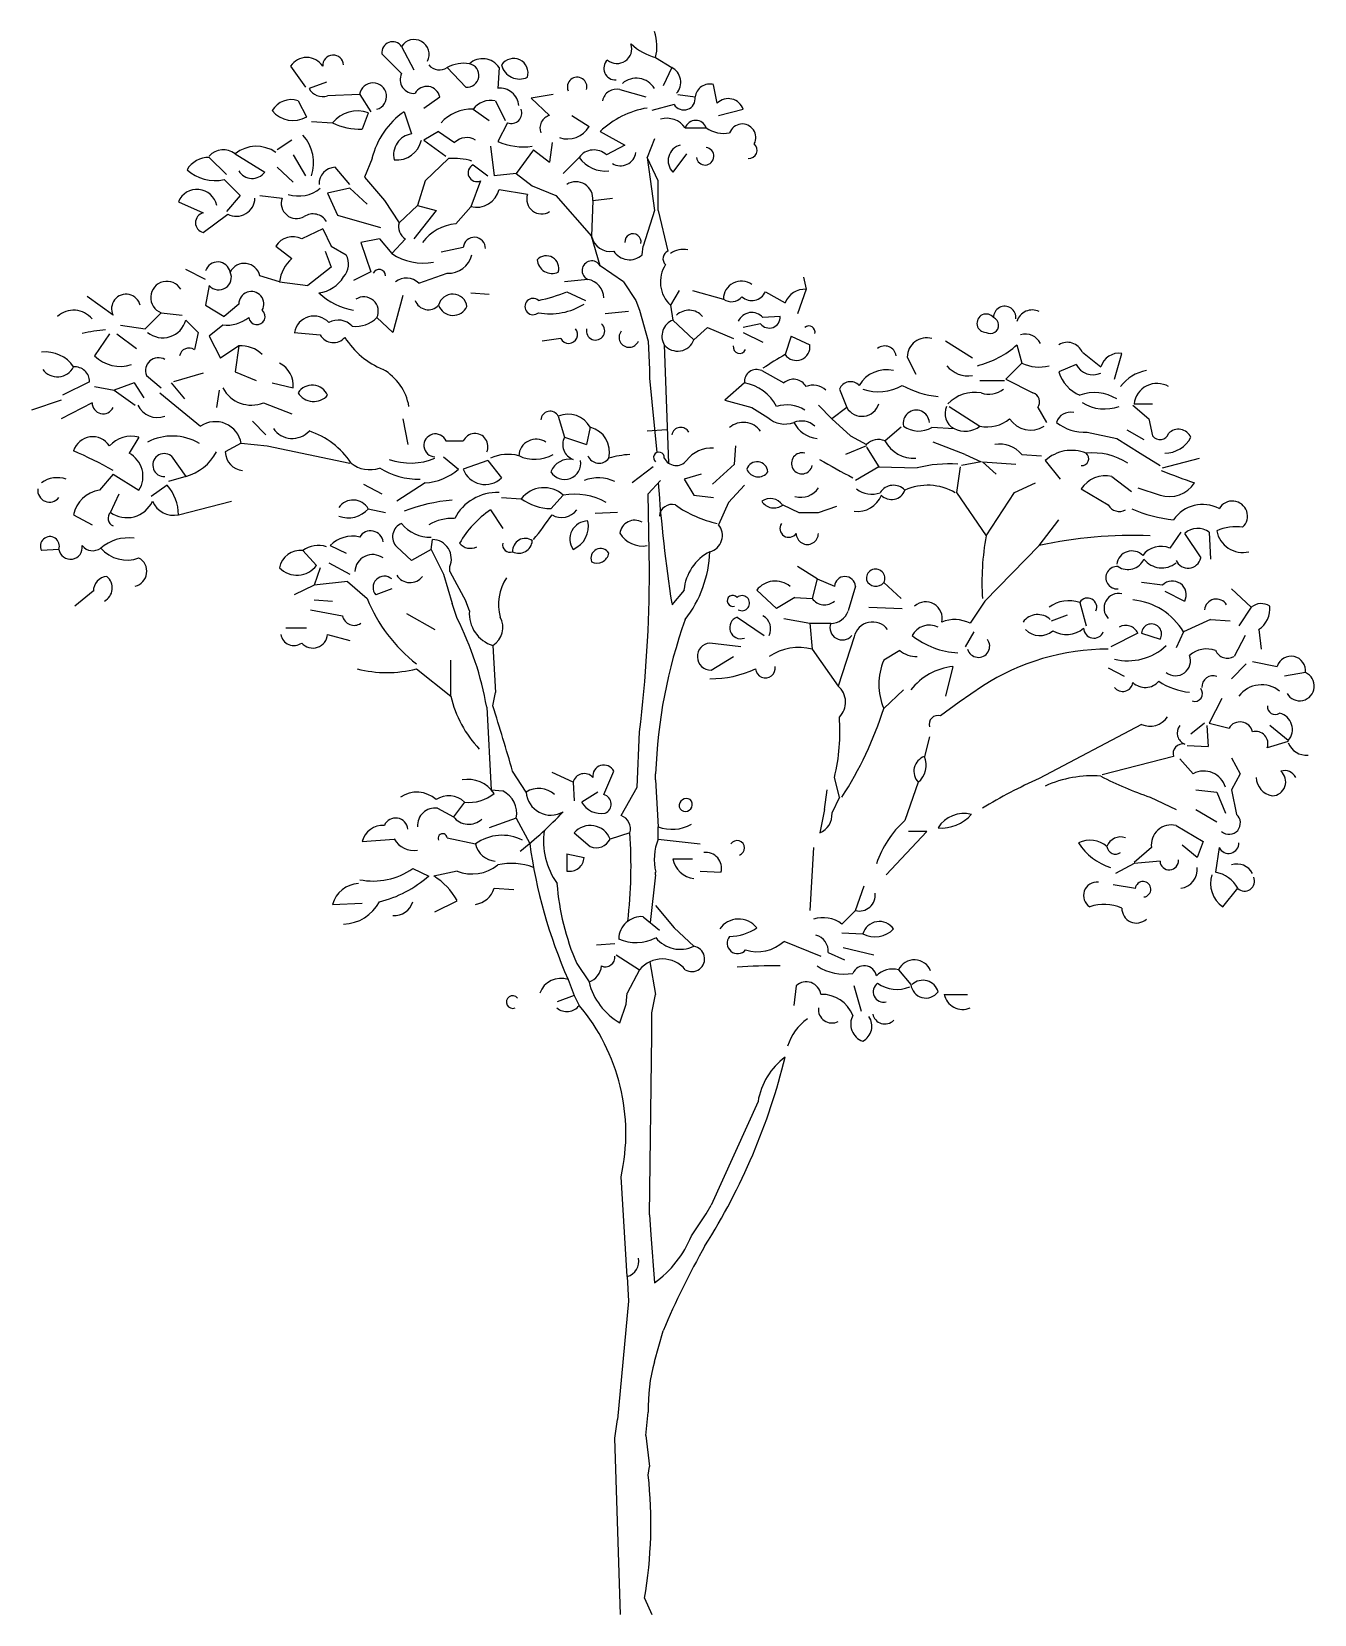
# Model space of a CAD drawing. Header units: millimetres. Extents: x 371.97 to 374.83, y 2593.97 to 2597.51.
import ezdxf

# ---------------------------------------------------------------- set-up
doc = ezdxf.new("R2010")
doc.units = ezdxf.units.MM
doc.header["$LTSCALE"] = 10
doc.layers.add('Vegetais', color=94, linetype='Continuous')

msp = doc.modelspace()

# ---------------------------------------------------------------- linework, layer by layer
at = {"layer": 'Vegetais'}
for p, q in [((372.7956, 2597.4757), (372.8231, 2597.4234)), ((372.7515, 2597.4592), (372.7956, 2597.4151)), ((373.3629, 2597.4509), (373.3987, 2597.4289)), ((372.5477, 2597.4317), (372.5808, 2597.3848)), ((372.8975, 2597.4289), (372.9388, 2597.3848)), ((373.0132, 2597.4289), (373.0104, 2597.3821)), ((373.3987, 2597.4289), (373.3794, 2597.3876)), ((372.6276, 2597.3958), (372.589, 2597.3821)), ((372.702, 2597.3683), (372.6304, 2597.3656)), ((372.702, 2597.3683), (372.7267, 2597.3298)), ((373.1343, 2597.3683), (373.0848, 2597.3601)), ((373.283, 2597.3793), (373.3409, 2597.3628)), ((373.4125, 2597.3683), (373.451, 2597.3628)), ((373.5006, 2597.349), (373.4923, 2597.3903)), ((372.5643, 2597.3545), (372.5835, 2597.3187)), ((372.8011, 2597.3298), (372.8176, 2597.2802)), ((372.8452, 2597.338), (372.881, 2597.3628)), ((372.9553, 2597.3353), (372.9911, 2597.3105)), ((373.0049, 2597.3545), (373.0269, 2597.3105)), ((373.0848, 2597.3601), (373.1261, 2597.3215)), ((373.4042, 2597.3463), (373.3546, 2597.3325)), ((373.5034, 2597.3215), (373.5584, 2597.3353)), ((372.5946, 2597.3077), (372.6414, 2597.305)), ((372.7212, 2597.327), (372.7075, 2597.2912)), ((373.0324, 2597.305), (373.0104, 2597.2637)), ((373.1756, 2597.3215), (373.2142, 2597.2967)), ((373.429, 2597.294), (373.4758, 2597.294)), ((372.5505, 2597.2664), (372.5175, 2597.2444)), ((372.8782, 2597.2857), (372.8452, 2597.2664)), ((372.8452, 2597.2664), (372.8947, 2597.2306)), ((372.8782, 2597.2857), (372.914, 2597.2609)), ((373.1316, 2597.2609), (373.1261, 2597.2168)), ((373.239, 2597.2857), (373.2941, 2597.2554)), ((373.3602, 2597.2692), (373.3436, 2597.2279)), ((372.366, 2597.2279), (372.4045, 2597.1893)), ((372.4238, 2597.2361), (372.4899, 2597.1948)), ((372.5532, 2597.2334), (372.5808, 2597.1866)), ((372.7295, 2597.2251), (372.713, 2597.1838)), ((372.9002, 2597.2251), (372.8479, 2597.1755)), ((372.9939, 2597.2527), (373.0021, 2597.1866)), ((373.0903, 2597.2444), (373.0517, 2597.1921)), ((373.0903, 2597.2444), (373.1261, 2597.2168)), ((373.1922, 2597.2279), (373.1564, 2597.1921)), ((373.2941, 2597.2554), (373.2528, 2597.2334)), ((373.3684, 2597.1755), (373.3436, 2597.2279)), ((373.4318, 2597.2361), (373.4015, 2597.1948)), ((372.5175, 2597.2058), (372.5532, 2597.1728)), ((372.6799, 2597.1673), (372.6469, 2597.2058)), ((372.9553, 2597.2113), (372.9884, 2597.1866)), ((373.0517, 2597.1921), (373.0021, 2597.1866)), ((373.0517, 2597.1921), (373.0875, 2597.1645)), ((372.399, 2597.1783), (372.4348, 2597.1425)), ((372.6799, 2597.159), (372.6304, 2597.148)), ((372.6799, 2597.159), (372.7185, 2597.1232)), ((372.713, 2597.1838), (372.757, 2597.1315)), ((372.8479, 2597.1755), (372.8314, 2597.1205)), ((372.9719, 2597.1755), (372.9498, 2597.1177)), ((373.0132, 2597.1563), (373.0765, 2597.1453)), ((373.0875, 2597.1645), (373.1398, 2597.1425)), ((372.2971, 2597.1287), (372.3522, 2597.1039)), ((372.4348, 2597.1425), (372.4045, 2597.1067)), ((372.4789, 2597.1425), (372.5285, 2597.137)), ((372.6304, 2597.148), (372.6524, 2597.0984)), ((372.757, 2597.1315), (372.7901, 2597.0819)), ((372.8314, 2597.1205), (372.7901, 2597.0819)), ((372.8314, 2597.1205), (372.8727, 2597.1094)), ((372.9498, 2597.1177), (372.9168, 2597.0792)), ((373.2225, 2597.1315), (373.2665, 2597.137)), ((372.3522, 2597.0599), (372.4073, 2597.1012)), ((372.6524, 2597.0984), (372.7488, 2597.0709)), ((372.8727, 2597.1094), (372.8231, 2597.0461)), ((372.6193, 2597.0681), (372.5725, 2597.0461)), ((372.6193, 2597.0681), (372.6386, 2597.0296)), ((372.746, 2597.0461), (372.7047, 2597.0378)), ((372.746, 2597.0461), (372.7736, 2597.0131)), ((372.8039, 2597.0461), (372.7736, 2597.0131)), ((372.5147, 2597.0296), (372.5505, 2597.002)), ((372.6249, 2597.0186), (372.6386, 2596.9828)), ((372.6386, 2597.0296), (372.6717, 2597.0103)), ((372.7047, 2597.0378), (372.7267, 2596.9718)), ((372.9333, 2597.0268), (372.8837, 2597.0158)), ((372.3577, 2596.9552), (372.3137, 2596.9773)), ((372.6386, 2596.9828), (372.5863, 2596.9414)), ((372.366, 2596.9414), (372.3577, 2596.8974)), ((372.523, 2596.9497), (372.4789, 2596.9635)), ((372.523, 2596.9497), (372.5863, 2596.9414)), ((372.7267, 2596.9718), (372.6882, 2596.9525)), ((372.8341, 2596.947), (372.8975, 2596.969)), ((372.1512, 2596.8754), (372.0933, 2596.9167)), ((372.9498, 2596.9249), (372.9911, 2596.9222)), ((373.4455, 2596.9304), (373.5144, 2596.9112)), ((373.608, 2596.9277), (373.6521, 2596.9029)), ((373.6989, 2596.9332), (373.6796, 2596.8781)), ((372.2586, 2596.8809), (372.2228, 2596.8451)), ((372.2586, 2596.8809), (372.3054, 2596.8754)), ((372.3577, 2596.8974), (372.399, 2596.8726)), ((372.4321, 2596.9001), (372.399, 2596.8726)), ((373.6411, 2596.8726), (373.6025, 2596.8699)), ((372.1429, 2596.834), (372.1099, 2596.7845)), ((372.1594, 2596.834), (372.2035, 2596.801)), ((372.1677, 2596.8533), (372.2228, 2596.8451)), ((372.3137, 2596.8643), (372.3412, 2596.8368)), ((372.3412, 2596.8368), (372.3329, 2596.7983)), ((372.3963, 2596.8533), (372.366, 2596.8285)), ((372.556, 2596.8368), (372.6138, 2596.8313)), ((373.4786, 2596.8478), (373.4483, 2596.8203)), ((373.4786, 2596.8478), (373.5364, 2596.823)), ((373.597, 2596.8561), (373.5584, 2596.8478)), ((373.5584, 2596.8368), (373.6025, 2596.8148)), ((372.366, 2596.8285), (372.3908, 2596.779)), ((372.4321, 2596.8065), (372.3908, 2596.779)), ((372.4321, 2596.8065), (372.4238, 2596.7487)), ((373.1509, 2596.823), (373.1095, 2596.8175)), ((373.6658, 2596.8285), (373.6521, 2596.7872)), ((373.6658, 2596.8285), (373.7072, 2596.8093)), ((374.0707, 2596.779), (374.0101, 2596.8175)), ((374.1698, 2596.8093), (374.1808, 2596.768)), ((373.9247, 2596.7817), (373.944, 2596.7432)), ((374.1808, 2596.768), (374.145, 2596.7322)), ((374.302, 2596.7652), (374.2634, 2596.7487)), ((374.3158, 2596.7927), (374.3571, 2596.7597)), ((374.3874, 2596.7322), (374.4039, 2596.79)), ((372.2255, 2596.7404), (372.2586, 2596.7129)), ((372.3522, 2596.7459), (372.2861, 2596.7266)), ((372.4238, 2596.7487), (372.4706, 2596.7294)), ((373.5997, 2596.7514), (373.6493, 2596.7239)), ((374.0872, 2596.7294), (374.1423, 2596.7294)), ((374.145, 2596.7322), (374.2056, 2596.7019)), ((372.0988, 2596.7266), (372.0383, 2596.6964)), ((372.1099, 2596.7156), (372.1539, 2596.7074)), ((372.198, 2596.7239), (372.1539, 2596.7074)), ((372.1539, 2596.7074), (372.2007, 2596.6743)), ((372.198, 2596.7239), (372.22, 2596.6909)), ((372.2558, 2596.7019), (372.2889, 2596.6743)), ((372.2806, 2596.7239), (372.3109, 2596.6881)), ((372.388, 2596.7074), (372.3825, 2596.6688)), ((372.5064, 2596.7239), (372.5532, 2596.7129)), ((373.5612, 2596.7239), (373.5171, 2596.6853)), ((373.7732, 2596.7101), (373.7898, 2596.6688)), ((372.0355, 2596.6853), (371.9694, 2596.6633)), ((372.1044, 2596.6798), (372.0355, 2596.644)), ((372.2889, 2596.6743), (372.3467, 2596.6275)), ((372.4871, 2596.6798), (372.5505, 2596.655)), ((373.5171, 2596.6853), (373.5777, 2596.6688)), ((373.5777, 2596.6688), (373.6135, 2596.6468)), ((373.7264, 2596.6743), (373.7567, 2596.644)), ((373.7898, 2596.6688), (373.7567, 2596.644)), ((374.0183, 2596.6716), (374.0872, 2596.6275)), ((374.2166, 2596.6688), (374.2359, 2596.6358)), ((374.4287, 2596.6743), (374.4645, 2596.644)), ((374.4314, 2596.6771), (374.4727, 2596.6771)), ((372.4927, 2596.6082), (372.4624, 2596.6385)), ((373.1454, 2596.6495), (373.1591, 2596.6027)), ((373.2169, 2596.6248), (373.2087, 2596.5862)), ((373.7567, 2596.644), (373.798, 2596.6055)), ((373.9109, 2596.6248), (373.8751, 2596.5945)), ((373.9798, 2596.6248), (374.0294, 2596.622)), ((374.4645, 2596.644), (374.4727, 2596.6055)), ((372.209, 2596.6027), (372.187, 2596.5669)), ((372.4376, 2596.589), (372.4018, 2596.5697)), ((372.4376, 2596.589), (372.4954, 2596.5834)), ((372.8947, 2596.5945), (372.9333, 2596.5945)), ((373.1591, 2596.6027), (373.2087, 2596.5862)), ((373.3877, 2596.6192), (373.3436, 2596.6165)), ((373.798, 2596.6055), (373.8338, 2596.5862)), ((374.0541, 2596.5642), (373.9825, 2596.5917)), ((374.3268, 2596.6137), (374.3929, 2596.6)), ((374.3929, 2596.6), (374.4452, 2596.5669)), ((374.4149, 2596.6192), (374.4535, 2596.5972)), ((372.2806, 2596.5614), (372.3137, 2596.5146)), ((372.8892, 2596.5587), (372.9223, 2596.5311)), ((372.9884, 2596.5504), (372.9333, 2596.5311)), ((372.9884, 2596.5504), (373.0187, 2596.5118)), ((373.5392, 2596.5421), (373.5419, 2596.5834)), ((373.8338, 2596.5834), (373.787, 2596.5642)), ((373.8338, 2596.5807), (373.8614, 2596.5366)), ((374.0541, 2596.5642), (374.0899, 2596.5476)), ((374.1808, 2596.5642), (374.2249, 2596.5614)), ((374.2331, 2596.5504), (374.2662, 2596.5091)), ((374.4452, 2596.5669), (374.4893, 2596.5394)), ((374.4948, 2596.5339), (374.5774, 2596.5559)), ((372.1512, 2596.5201), (372.1209, 2596.4843)), ((372.1512, 2596.5201), (372.209, 2596.4843)), ((373.3574, 2596.5366), (373.3106, 2596.5008)), ((373.4648, 2596.5201), (373.4263, 2596.5091)), ((373.5392, 2596.5421), (373.4896, 2596.4981)), ((373.8614, 2596.5366), (373.809, 2596.5063)), ((373.8614, 2596.5366), (373.9467, 2596.5339)), ((374.0899, 2596.5476), (374.0459, 2596.5394)), ((374.0927, 2596.5476), (374.123, 2596.5201)), ((374.0927, 2596.5476), (374.1671, 2596.5421)), ((372.2723, 2596.4953), (372.2366, 2596.4705)), ((372.3137, 2596.5146), (372.2751, 2596.5036)), ((372.7102, 2596.4981), (372.7515, 2596.476)), ((372.8479, 2596.5008), (372.7846, 2596.4595)), ((373.3739, 2596.5063), (373.3464, 2596.476)), ((373.4263, 2596.5091), (373.4483, 2596.4733)), ((373.5254, 2596.4568), (373.5612, 2596.4953)), ((374.313, 2596.487), (374.3736, 2596.4513)), ((374.3819, 2596.5146), (374.4259, 2596.4815)), ((374.4397, 2596.4898), (374.4893, 2596.4733)), ((372.1457, 2596.4347), (372.1649, 2596.476)), ((372.2971, 2596.4292), (372.4156, 2596.4595)), ((373.0187, 2596.4678), (373.0627, 2596.465)), ((373.1564, 2596.4733), (373.1288, 2596.443)), ((373.4483, 2596.4733), (373.4923, 2596.4678)), ((373.5254, 2596.4568), (373.5034, 2596.4072)), ((373.6466, 2596.4513), (373.6824, 2596.4347)), ((373.7264, 2596.4347), (373.7677, 2596.4485)), ((372.0631, 2596.4292), (372.1044, 2596.4072)), ((372.7212, 2596.443), (372.7598, 2596.4347)), ((372.9939, 2596.4402), (373.0214, 2596.3989)), ((373.2775, 2596.4347), (373.228, 2596.432)), ((373.6824, 2596.4347), (373.7264, 2596.4347)), ((372.8617, 2596.3521), (372.8644, 2596.3741)), ((374.5361, 2596.3907), (374.5113, 2596.3549)), ((374.5443, 2596.3879), (374.5801, 2596.3328)), ((374.5994, 2596.3907), (374.6022, 2596.3301)), ((372.03, 2596.3521), (371.9914, 2596.3494)), ((372.5753, 2596.3494), (372.6056, 2596.3163)), ((372.6359, 2596.3604), (372.6717, 2596.3439)), ((372.7846, 2596.3576), (372.8176, 2596.3273)), ((372.8617, 2596.3521), (372.8176, 2596.3273)), ((372.6138, 2596.3108), (372.6001, 2596.2722)), ((372.6331, 2596.3218), (372.6799, 2596.297)), ((373.7237, 2596.286), (373.6796, 2596.3136)), ((372.6001, 2596.2722), (372.556, 2596.2502)), ((372.6744, 2596.2805), (372.6001, 2596.2722)), ((372.6744, 2596.2805), (372.7185, 2596.242)), ((373.7237, 2596.286), (373.7127, 2596.242)), ((373.7237, 2596.286), (373.7622, 2596.2695)), ((373.809, 2596.2695), (373.7925, 2596.2144)), ((373.8724, 2596.2778), (373.9109, 2596.242)), ((374.4948, 2596.2722), (374.448, 2596.2778)), ((372.1071, 2596.2585), (372.0658, 2596.2254)), ((372.6001, 2596.2392), (372.6414, 2596.2365)), ((372.7736, 2596.264), (372.7378, 2596.2502)), ((373.5887, 2596.2612), (373.6328, 2596.2199)), ((373.6741, 2596.2447), (373.6328, 2596.2199)), ((373.6741, 2596.2447), (373.7127, 2596.242)), ((374.0982, 2596.2365), (374.0652, 2596.1869)), ((374.3103, 2596.2337), (374.324, 2596.1814)), ((374.5003, 2596.2585), (374.5443, 2596.2365)), ((374.6931, 2596.2227), (374.649, 2596.264)), ((372.5918, 2596.2172), (372.6634, 2596.2034)), ((372.8066, 2596.2089), (372.87, 2596.1731)), ((373.5447, 2596.2006), (373.6053, 2596.1593)), ((373.6493, 2596.1979), (373.7072, 2596.1869)), ((373.8393, 2596.2227), (373.9137, 2596.2199)), ((374.2469, 2596.1924), (374.2827, 2596.2061)), ((374.6931, 2596.2227), (374.6655, 2596.1814)), ((372.5835, 2596.1759), (372.5367, 2596.1759)), ((372.6304, 2596.1621), (372.6799, 2596.1483)), ((373.7072, 2596.1869), (373.7127, 2596.129)), ((373.7072, 2596.1869), (373.754, 2596.1869)), ((374.0734, 2596.1676), (374.0541, 2596.1346)), ((374.4397, 2596.1648), (374.3791, 2596.1346)), ((374.448, 2596.1648), (374.4893, 2596.1511)), ((374.5416, 2596.1676), (374.5251, 2596.1318)), ((374.6022, 2596.1951), (374.5416, 2596.1676)), ((374.6022, 2596.1951), (374.6462, 2596.1924)), ((374.7096, 2596.1731), (374.7151, 2596.129)), ((373.5529, 2596.1346), (373.4841, 2596.1428)), ((374.6793, 2596.1593), (374.6545, 2596.1125)), ((373.4868, 2596.0822), (373.5364, 2596.1125)), ((374.682, 2596.096), (374.649, 2596.063)), ((374.6958, 2596.1015), (374.7509, 2596.0905)), ((374.3736, 2596.0877), (374.4094, 2596.0685)), ((374.8142, 2596.0767), (374.7674, 2596.0685)), ((374.627, 2596.0189), (374.5994, 2595.9638)), ((374.5884, 2595.9638), (374.5581, 2595.939)), ((374.5939, 2595.9583), (374.5967, 2595.9115)), ((374.5994, 2595.9638), (374.6435, 2595.9528)), ((374.7757, 2595.9252), (374.7344, 2595.9583)), ((374.5499, 2595.9142), (374.5967, 2595.9115)), ((374.7757, 2595.9225), (374.7289, 2595.9087)), ((374.5333, 2595.8839), (374.5636, 2595.8509)), ((374.649, 2595.8867), (374.6683, 2595.8509)), ((373.0737, 2595.8096), (373.0434, 2595.8564)), ((373.1784, 2595.8316), (373.1316, 2595.8536)), ((373.2472, 2595.8041), (373.2693, 2595.8564)), ((374.6683, 2595.8509), (374.649, 2595.8151)), ((372.9956, 2595.8152), (373.0214, 2595.8123)), ((373.1784, 2595.8316), (373.1811, 2595.7903)), ((373.2335, 2595.8096), (373.1977, 2595.7876)), ((374.5691, 2595.8151), (374.616, 2595.8096)), ((374.616, 2595.8096), (374.6352, 2595.7628)), ((374.649, 2595.8151), (374.66, 2595.76)), ((372.8755, 2595.7738), (372.9113, 2595.7545)), ((372.936, 2595.7876), (372.9113, 2595.7545)), ((374.4672, 2595.7986), (374.5251, 2595.771)), ((373.0517, 2595.7517), (372.9911, 2595.7297)), ((373.0517, 2595.7517), (373.0816, 2595.6952)), ((374.5691, 2595.771), (374.616, 2595.7435)), ((372.7075, 2595.6994), (372.7791, 2595.7049)), ((372.8975, 2595.7077), (372.9608, 2595.6939)), ((373.1811, 2595.7187), (373.2169, 2595.6884)), ((373.3051, 2595.7187), (373.261, 2595.7049)), ((373.3684, 2595.7049), (373.3684, 2595.7325)), ((373.3684, 2595.7049), (373.462, 2595.6939)), ((374.5251, 2595.7352), (374.5856, 2595.6994)), ((373.1646, 2595.6719), (373.2032, 2595.6636)), ((373.1646, 2595.6719), (373.1646, 2595.6333)), ((374.47, 2595.6857), (374.4314, 2595.6526)), ((374.5719, 2595.6636), (374.5388, 2595.6912)), ((374.5856, 2595.6994), (374.5719, 2595.6636)), ((374.6215, 2595.6857), (374.6132, 2595.6306)), ((372.8204, 2595.6388), (372.8562, 2595.6223)), ((372.9195, 2595.6333), (372.8672, 2595.6223)), ((373.4015, 2595.6609), (373.4455, 2595.6609)), ((373.462, 2595.6333), (373.5089, 2595.6306)), ((374.4314, 2595.6499), (374.3901, 2595.6278)), ((374.4893, 2595.6554), (374.4314, 2595.6499)), ((373.3629, 2595.6251), (373.3629, 2595.6306)), ((374.3846, 2595.603), (374.4342, 2595.5948)), ((372.6414, 2595.559), (372.7075, 2595.5617)), ((372.87, 2595.5425), (372.9195, 2595.5672)), ((373.0021, 2595.5948), (373.0462, 2595.592)), ((374.6297, 2595.5535), (374.6628, 2595.5948)), ((373.3354, 2595.5314), (373.3712, 2595.5012)), ((373.3629, 2595.5562), (373.4042, 2595.5067)), ((373.809, 2595.5452), (373.7788, 2595.5149)), ((373.4042, 2595.5067), (373.4483, 2595.4653)), ((373.7788, 2595.4956), (373.8256, 2595.4929)), ((373.272, 2595.4708), (373.2307, 2595.4681)), ((373.6493, 2595.4764), (373.7319, 2595.4433)), ((373.7815, 2595.4626), (373.8503, 2595.4461)), ((373.1867, 2595.4268), (373.2142, 2595.3855)), ((373.2748, 2595.4461), (373.3271, 2595.413)), ((373.35, 2595.4308), (373.3629, 2595.3579)), ((373.7485, 2595.4516), (373.7843, 2595.4351)), ((373.1674, 2595.391), (373.1811, 2595.3552)), ((373.3271, 2595.413), (373.2996, 2595.3607)), ((373.9054, 2595.413), (373.933, 2595.38)), ((373.1811, 2595.3552), (373.1426, 2595.3414)), ((373.1811, 2595.3552), (373.1922, 2595.3332)), ((373.6768, 2595.3772), (373.6713, 2595.3332)), ((373.8228, 2595.3194), (373.8063, 2595.3772)), ((374.0073, 2595.3579), (374.0597, 2595.3579))]:
    msp.add_line(p, q, dxfattribs=at)
at = {"layer": 'Vegetais', "color": 34}
for p, q in [((373.3436, 2597.2279), (373.3602, 2597.1094)), ((373.3684, 2597.1094), (373.3684, 2597.1755)), ((373.1398, 2597.1425), (373.2197, 2597.0516)), ((373.2225, 2597.1315), (373.2197, 2597.0516)), ((373.3602, 2597.1094), (373.3354, 2597.0296)), ((373.3684, 2597.1094), (373.3904, 2597.0186)), ((373.239, 2596.9855), (373.2197, 2597.0516)), ((373.3326, 2597.0103), (373.3354, 2597.0296)), ((373.2913, 2596.9497), (373.239, 2596.9855)), ((373.2114, 2596.9552), (373.1591, 2596.9497)), ((373.2913, 2596.9497), (373.3188, 2596.9084)), ((373.6934, 2596.9604), (373.6989, 2596.9332)), ((372.7984, 2596.9194), (372.7763, 2596.8368)), ((373.1646, 2596.9277), (373.2059, 2596.9084)), ((373.3188, 2596.9084), (373.3271, 2596.8864)), ((373.4152, 2596.9304), (373.3959, 2596.8974)), ((372.7405, 2596.8699), (372.7763, 2596.8368)), ((373.3023, 2596.8836), (373.25, 2596.8781)), ((373.3271, 2596.8864), (373.3464, 2596.8175)), ((373.3959, 2596.8974), (373.4015, 2596.8643)), ((373.4015, 2596.8643), (373.4483, 2596.8203)), ((373.3464, 2596.8175), (373.3491, 2596.7542)), ((373.3822, 2596.8093), (373.3916, 2596.5448)), ((373.3491, 2596.7542), (373.3491, 2596.7349)), ((373.3491, 2596.7349), (373.3658, 2596.5683)), ((372.7984, 2596.644), (372.8094, 2596.5862)), ((372.4954, 2596.5834), (372.6799, 2596.5449)), ((374.0431, 2596.5366), (374.0349, 2596.4788)), ((374.1643, 2596.4788), (374.2111, 2596.5008)), ((373.3491, 2596.3053), (373.3464, 2596.476)), ((374.0349, 2596.4788), (374.101, 2596.3824)), ((374.101, 2596.3824), (374.1643, 2596.4788)), ((374.2194, 2596.3604), (374.2634, 2596.4182)), ((372.8617, 2596.3521), (372.8892, 2596.297)), ((374.2194, 2596.3604), (374.0982, 2596.2365)), ((372.903, 2596.3025), (372.903, 2596.3136)), ((372.903, 2596.3025), (372.9388, 2596.2365)), ((372.8892, 2596.297), (372.9085, 2596.2309)), ((372.9471, 2596.2144), (372.9388, 2596.2365)), ((373.4263, 2596.2612), (373.3987, 2596.2282)), ((372.9195, 2596.1979), (372.9085, 2596.2309)), ((372.9994, 2596.1373), (373.0049, 2596.0326)), ((373.7127, 2596.129), (373.7705, 2596.0464)), ((373.8063, 2596.1566), (373.7705, 2596.0464)), ((373.9082, 2596.1263), (373.8724, 2596.1043)), ((372.9058, 2596.0244), (372.9058, 2596.1043)), ((374.0266, 2596.0905), (374.0101, 2596.0244)), ((372.8286, 2596.085), (372.9058, 2596.0244)), ((372.9994, 2596.0024), (373.0049, 2596.0326)), ((373.9164, 2596.0382), (373.8724, 2595.9969)), ((374.0927, 2596.0464), (374.0404, 2596.0106)), ((372.9856, 2595.9996), (372.9956, 2595.8152)), ((374.0404, 2596.0106), (373.9991, 2595.9803)), ((374.448, 2595.9611), (374.2194, 2595.8399)), ((373.3216, 2595.8206), (373.3271, 2595.9445)), ((373.9743, 2595.9335), (373.9633, 2595.8895)), ((374.5196, 2595.8895), (374.3598, 2595.8481)), ((373.3629, 2595.8371), (373.3629, 2595.8509)), ((373.2858, 2595.7573), (373.3216, 2595.8206)), ((373.3629, 2595.8371), (373.3684, 2595.7325)), ((373.7402, 2595.771), (373.7457, 2595.8151)), ((373.7732, 2595.7986), (373.7622, 2595.8426)), ((373.9495, 2595.8316), (373.9192, 2595.7462)), ((373.7732, 2595.7986), (373.7567, 2595.7628)), ((373.7402, 2595.771), (373.7292, 2595.7187)), ((373.9688, 2595.7215), (373.8779, 2595.6251)), ((373.9688, 2595.7215), (373.9275, 2595.7215)), ((373.7154, 2595.6857), (373.7072, 2595.5452)), ((373.3629, 2595.6251), (373.351, 2595.5182)), ((373.809, 2595.5452), (373.8283, 2595.6003)), ((373.2968, 2595.3359), (373.2996, 2595.3607)), ((373.3546, 2595.3166), (373.3629, 2595.3579)), ((373.283, 2595.2946), (373.2968, 2595.3359)), ((373.3546, 2595.2671), (373.3546, 2595.3166)), ((373.3491, 2594.865), (373.3546, 2595.2671)), ((373.5915, 2595.1183), (373.4868, 2594.887)), ((373.2996, 2594.7273), (373.2858, 2594.9504)), ((373.3491, 2594.865), (373.3519, 2594.8209)), ((373.4428, 2594.8182), (373.4758, 2594.8677)), ((373.4758, 2594.8677), (373.4868, 2594.887)), ((373.3519, 2594.8209), (373.3602, 2594.7135)), ((373.2996, 2594.7273), (373.3023, 2594.6722)), ((373.3023, 2594.6722), (373.2775, 2594.4078)), ((373.3602, 2594.5373), (373.3794, 2594.6061)), ((373.272, 2594.3665), (373.2775, 2594.4078)), ((373.3409, 2594.372), (373.3464, 2594.4244)), ((373.2844, 2593.9727), (373.272, 2594.3665)), ((373.3409, 2594.372), (373.3491, 2594.3032)), ((373.3464, 2594.2839), (373.3491, 2594.3032)), ((373.3381, 2594.0085), (373.3546, 2593.9727))]:
    msp.add_line(p, q, dxfattribs=at)
at = {"layer": 'Vegetais'}
for centre, radius, start, end in [((373.2639, 2597.4752), 0.1019, 346.222, 19.23), ((372.7756, 2597.4619), 0.0243, 34.6123, 186.501), ((372.8237, 2597.4578), 0.0333, 332.981, 147.529), ((373.2767, 2597.4706), 0.0329, 229.948, 18.812), ((373.4, 2597.5836), 0.1377, 227.999, 254.38), ((372.5835, 2597.4082), 0.0428, 33.1785, 146.821), ((372.6428, 2597.433), 0.0234, 3.3662, 183.366), ((372.8797, 2597.4534), 0.0303, 218.918, 305.894), ((372.9347, 2597.3582), 0.0799, 81.1293, 117.794), ((372.9417, 2597.4112), 0.0265, 263.69, 78.364), ((372.9765, 2597.404), 0.0443, 34.1841, 131.567), ((373.0456, 2597.4164), 0.0324, 342.804, 146.27), ((373.0589, 2597.4444), 0.0415, 194.005, 295.069), ((373.2724, 2597.4265), 0.0253, 131.733, 275.526), ((372.8228, 2597.4014), 0.0305, 153.289, 275.728), ((373.1876, 2597.385), 0.0219, 344.945, 202.683), ((373.3197, 2597.3572), 0.0475, 31.6184, 130.889), ((373.3814, 2597.3956), 0.0375, 319.025, 62.544), ((372.6194, 2597.3981), 0.0344, 207.87, 288.529), ((372.7318, 2597.3642), 0.0302, 286.699, 172.099), ((372.8519, 2597.3568), 0.0297, 11.6174, 151.321), ((373.0152, 2597.3402), 0.0422, 4.5296, 96.5259), ((373.2757, 2597.3483), 0.0319, 76.7297, 168.74), ((373.4834, 2597.3591), 0.0325, 73.9679, 173.413), ((372.5491, 2597.3074), 0.0495, 72.1947, 149.514), ((372.5527, 2597.3687), 0.0587, 218.035, 301.715), ((372.6962, 2597.2621), 0.0696, 68.8729, 141.972), ((372.9048, 2597.182), 0.1806, 125.064, 166.176), ((372.9507, 2597.2464), 0.089, 87.0377, 138.827), ((372.996, 2597.3039), 0.0514, 80.0912, 142.41), ((373.0405, 2597.3272), 0.0236, 250.058, 19.943), ((373.3778, 2597.139), 0.202, 99.7272, 133.403), ((373.426, 2597.3591), 0.0253, 210.568, 8.311), ((373.5252, 2597.324), 0.0351, 18.791, 134.424), ((372.7028, 2597.4344), 0.1433, 244.606, 271.858), ((373.133, 2597.294), 0.0284, 104.036, 202.834), ((373.166, 2597.3247), 0.0557, 251.266, 329.845), ((373.3877, 2597.2643), 0.0509, 35.7178, 105.702), ((373.4524, 2597.2857), 0.0248, 19.44, 160.56), ((373.5144, 2597.3476), 0.0661, 234.266, 281.957), ((373.5564, 2597.2722), 0.0303, 332.406, 159.139), ((372.5058, 2597.2152), 0.0932, 342.093, 41.86), ((372.8248, 2597.2337), 0.0471, 98.7458, 193.873), ((372.7851, 2597.2778), 0.0557, 263.799, 348.255), ((372.941, 2597.2335), 0.0385, 58.9065, 134.514), ((373.0682, 2597.3931), 0.1418, 245.925, 277.815), ((373.5703, 2597.2442), 0.0191, 267.605, 47.156), ((372.3654, 2597.1705), 0.0574, 89.4445, 148.664), ((372.3978, 2597.2025), 0.0425, 52.3498, 138.532), ((372.4711, 2597.1767), 0.0759, 54.9415, 128.53), ((372.9126, 2597.0909), 0.1348, 72.7377, 95.2434), ((373.2249, 2597.2039), 0.0406, 46.6012, 143.788), ((373.251, 2597.2689), 0.0717, 214.914, 275.839), ((373.2844, 2597.2439), 0.0348, 238.996, 351.696), ((373.4269, 2597.2204), 0.0361, 104.284, 225.207), ((373.4732, 2597.2304), 0.0196, 187.561, 82.439), ((372.3784, 2597.2668), 0.0908, 226.996, 283.14), ((372.4619, 2597.216), 0.0351, 211.654, 322.894), ((372.6488, 2597.1682), 0.0377, 92.8854, 181.358), ((372.9637, 2597.1935), 0.0197, 114.999, 294.552), ((372.3386, 2597.1115), 0.0449, 11.5526, 157.392), ((372.5657, 2597.2165), 0.075, 251.79, 309.981), ((372.9621, 2597.1688), 0.0525, 256.427, 346.23), ((373.185, 2597.1356), 0.0377, 353.692, 122.789), ((372.4266, 2597.1377), 0.0413, 242.187, 358.972), ((372.5611, 2597.1257), 0.0345, 160.904, 299.485), ((373.1082, 2597.1348), 0.0333, 161.779, 302.471), ((372.3579, 2597.0819), 0.0227, 104.387, 255.613), ((372.5975, 2597.0663), 0.0353, 31.4396, 123.503), ((372.8187, 2597.0724), 0.0302, 161.545, 240.531), ((372.5526, 2597.0063), 0.0445, 63.4519, 148.438), ((372.9255, 2596.9759), 0.1036, 94.8068, 143.302), ((372.958, 2597.0246), 0.0248, 358.883, 174.756), ((372.6354, 2596.9892), 0.0419, 317.169, 30.152), ((372.8438, 2597.1173), 0.1257, 236.023, 280.711), ((372.8998, 2597.0233), 0.0544, 267.578, 346.162), ((372.3849, 2596.9656), 0.0286, 12.484, 161.79), ((372.4444, 2596.9556), 0.0354, 12.8135, 152.937), ((372.6043, 2596.9403), 0.0818, 131.066, 173.418), ((372.7453, 2596.9628), 0.0145, 2.7269, 154.654), ((373.1187, 2596.98), 0.0279, 342.692, 136.376), ((373.1312, 2597.0012), 0.0327, 183.352, 295.716), ((372.2714, 2596.9147), 0.0362, 30.5974, 249.201), ((372.3872, 2596.96), 0.0282, 221.261, 24.548), ((372.6001, 2597.0021), 0.0779, 278.091, 327.956), ((372.8064, 2596.9179), 0.0402, 46.3257, 127.649), ((373.5544, 2596.9116), 0.0401, 54.4366, 180.669), ((372.1803, 2596.8897), 0.0324, 13.6639, 206.302), ((372.46, 2596.9002), 0.028, 330.468, 180.045), ((372.7157, 2597.0378), 0.1539, 227.175, 259.695), ((372.7111, 2596.8837), 0.0325, 334.757, 122.396), ((372.8554, 2596.9186), 0.0312, 199.075, 317.147), ((372.9096, 2596.8902), 0.0322, 7.9541, 167.066), ((373.0892, 2596.8946), 0.0183, 48.7094, 311.291), ((373.0401, 2597.2231), 0.3206, 281, 292.854), ((373.5321, 2596.9357), 0.0303, 234.106, 321.082), ((373.5779, 2596.9409), 0.0329, 227.521, 336.256), ((373.6965, 2596.8855), 0.0478, 87.1965, 158.615), ((372.0631, 2596.8326), 0.0538, 39.9587, 131.871), ((372.4041, 2596.9355), 0.0825, 264.574, 307.316), ((372.4723, 2596.8726), 0.0184, 188.628, 48.594), ((372.9105, 2596.9092), 0.0343, 200.069, 334.951), ((373.5776, 2596.8483), 0.033, 40.8575, 156.204), ((373.6165, 2596.8711), 0.0246, 217.546, 3.565), ((374.101, 2596.8574), 0.0206, 36.9973, 269.874), ((374.1104, 2596.8527), 0.0185, 239.265, 67.606), ((374.1424, 2596.8703), 0.0249, 352.543, 181.098), ((374.2041, 2596.8511), 0.0359, 64.8501, 163.075), ((372.1562, 2596.5358), 0.3073, 94.0282, 103.917), ((372.262, 2596.8783), 0.0535, 230.899, 344.859), ((373.1686, 2596.8322), 0.02, 207.296, 40.084), ((373.2286, 2596.8402), 0.0205, 166.43, 50.44), ((373.3036, 2596.8259), 0.0224, 142.455, 338.055), ((373.7053, 2596.8379), 0.0135, 343.25, 132.74), ((374.189, 2596.7963), 0.0367, 25.3701, 107.371), ((372.3207, 2596.781), 0.0211, 54.7077, 170.534), ((372.4372, 2596.7398), 0.0669, 45.1522, 94.3993), ((373.4121, 2596.8336), 0.0386, 219.135, 339.789), ((373.5507, 2596.8043), 0.0145, 171.052, 335.551), ((373.677, 2596.8047), 0.0305, 214.935, 8.667), ((373.8746, 2596.7811), 0.0255, 7.6427, 128.753), ((373.9679, 2596.7815), 0.0432, 74.043, 179.697), ((374.0314, 2596.9635), 0.2073, 284.049, 311.91), ((374.2826, 2596.7787), 0.036, 22.8719, 122.076), ((372.0004, 2596.718), 0.0752, 33.6209, 96.8286), ((372.1667, 2596.8412), 0.0803, 224.979, 288.752), ((372.2523, 2596.7513), 0.0289, 59.714, 202.114), ((372.4982, 2596.7184), 0.0554, 354.221, 63.399), ((374.4604, 2595.4089), 1.5979, 120.388, 122.471), ((374.0611, 2596.8022), 0.0625, 219.459, 278.832), ((374.2185, 2596.8468), 0.0874, 244.436, 285.174), ((374.3394, 2596.7837), 0.0417, 206.34, 295.081), ((374.3981, 2596.7476), 0.0428, 82.2391, 163.573), ((372.0269, 2596.7782), 0.0406, 216.228, 332.921), ((372.0657, 2596.7267), 0.0331, 359.909, 94.673), ((373.5884, 2596.7266), 0.0273, 65.4645, 185.609), ((373.6708, 2596.6999), 0.0322, 29.1999, 131.875), ((373.8783, 2596.6825), 0.0708, 76.8381, 149.559), ((374.3422, 2596.772), 0.0822, 196.527, 247.113), ((374.4745, 2596.6617), 0.0911, 99.8282, 143.691), ((372.4598, 2596.746), 0.0716, 207.557, 292.477), ((372.5958, 2596.6814), 0.0376, 23.3777, 147.094), ((372.5993, 2596.7236), 0.0412, 211.727, 318.745), ((373.5436, 2596.6246), 0.1009, 27.7583, 79.9254), ((373.7147, 2596.6785), 0.0404, 45.69, 113.07), ((373.7979, 2596.7002), 0.0266, 43.194, 158.046), ((373.8605, 2596.8112), 0.107, 250.922, 299.79), ((374.0125, 2596.8957), 0.203, 240.87, 264.647), ((374.0766, 2596.6179), 0.085, 80.9724, 135.898), ((374.1077, 2596.7484), 0.0498, 249.159, 309.764), ((374.1987, 2596.6812), 0.0218, 325.305, 71.565), ((374.3431, 2596.6074), 0.0948, 58.3109, 110.268), ((374.4825, 2596.6714), 0.0514, 59.5331, 173.598), ((372.129, 2596.6795), 0.0246, 179.235, 334.284), ((372.2504, 2596.6957), 0.049, 205.89, 289.612), ((373.1271, 2596.6406), 0.0203, 26.1312, 178.059), ((373.655, 2596.5948), 0.0799, 59.0152, 106.122), ((373.8238, 2596.6886), 0.0393, 210.211, 342.952), ((373.945, 2596.6339), 0.0293, 3.7316, 192.529), ((374.0467, 2596.6553), 0.0376, 154.387, 242.482), ((374.2893, 2596.6256), 0.033, 77.4709, 162.018), ((374.3655, 2596.7603), 0.0946, 238.26, 290.319), ((372.3794, 2596.5783), 0.0591, 10.3945, 123.628), ((373.1674, 2596.5973), 0.0567, 28.9394, 112.874), ((373.203, 2596.5696), 0.0569, 346.126, 75.8), ((373.419, 2596.604), 0.0207, 28.0342, 168.227), ((373.5586, 2596.5879), 0.0478, 36.703, 129.611), ((373.6513, 2596.688), 0.0559, 227.456, 290.975), ((373.6879, 2596.5926), 0.0463, 49.07, 110.914), ((373.7308, 2596.6665), 0.0669, 207.334, 263.905), ((373.9502, 2596.6732), 0.0568, 233.598, 301.423), ((374.0539, 2596.6708), 0.0547, 243.334, 307.547), ((374.1037, 2596.7019), 0.0762, 257.471, 310.601), ((374.2002, 2596.6747), 0.056, 213.168, 302.643), ((374.3218, 2596.7169), 0.1033, 231.775, 272.736), ((372.1056, 2596.5592), 0.0445, 32.9627, 162.744), ((372.1925, 2596.5362), 0.0685, 76.0835, 136.437), ((372.2837, 2596.4871), 0.1183, 59.3726, 117.899), ((372.8711, 2596.5843), 0.0257, 23.2492, 267.362), ((372.9595, 2596.5821), 0.0289, 334.653, 154.653), ((373.0961, 2596.5593), 0.039, 56.1698, 176.961), ((373.1911, 2596.5866), 0.0358, 153.277, 249.224), ((373.8605, 2596.5602), 0.0372, 66.8387, 135.782), ((373.9394, 2596.6285), 0.0728, 207.919, 273.583), ((374.1316, 2596.5232), 0.064, 39.7884, 100.245), ((374.4892, 2596.6177), 0.0205, 216.61, 340.881), ((374.4996, 2596.6326), 0.0657, 270.581, 332.939), ((374.5305, 2596.5899), 0.0305, 24.9373, 136.139), ((371.6679, 2595.6719), 0.9834, 60.5636, 66.3063), ((372.1602, 2596.5155), 0.0579, 327.368, 62.495), ((372.2658, 2596.5403), 0.0258, 54.8611, 272.361), ((372.2803, 2596.6268), 0.1171, 286.538, 330.782), ((372.4444, 2596.5708), 0.0427, 181.546, 264.504), ((372.8155, 2596.6839), 0.1391, 250.047, 293.049), ((373.0334, 2596.4679), 0.0965, 75.7394, 114.201), ((373.0932, 2596.6354), 0.0822, 244.069, 300.022), ((373.1709, 2596.5082), 0.0455, 80.5455, 157.564), ((373.1596, 2596.544), 0.0359, 210.844, 10.268), ((373.2364, 2596.5717), 0.027, 202.457, 324.122), ((373.3253, 2596.3126), 0.2524, 94.6043, 105.412), ((373.3702, 2596.5572), 0.012, 354.014, 232.384), ((373.4087, 2596.569), 0.0296, 206.248, 321.072), ((373.4867, 2596.51), 0.0682, 85.246, 143.641), ((373.6897, 2596.5443), 0.0235, 74.0329, 347.894), ((374.5874, 2598.0105), 1.6913, 239.504, 242.386), ((374.2916, 2596.4869), 0.0864, 67.9785, 132.631), ((374.3148, 2596.5546), 0.0154, 263.453, 52.943), ((374.3389, 2596.42), 0.1476, 57.746, 95.7733), ((372.8322, 2596.6709), 0.1618, 237.826, 271.665), ((372.8422, 2596.6212), 0.1205, 272.699, 311.634), ((372.9822, 2596.5492), 0.0522, 200.285, 314.266), ((373.5895, 2596.5236), 0.0241, 4.7862, 161.793), ((373.5916, 2596.5407), 0.0267, 201.115, 325.464), ((374.0156, 2596.2801), 0.263, 85.2039, 105.185), ((374.367, 2596.4519), 0.0644, 76.6795, 146.923), ((375.1006, 2598.0574), 1.6457, 248.296, 251.057), ((372.0092, 2596.4838), 0.0262, 172.836, 322.403), ((372.0269, 2596.4518), 0.0605, 71.1363, 125.926), ((372.1307, 2596.4161), 0.0689, 98.1898, 169.015), ((372.1977, 2596.4296), 0.0994, 359.762, 41.35), ((373.1134, 2596.4259), 0.064, 47.7636, 142.321), ((373.2343, 2596.4214), 0.0904, 65.316, 110.102), ((373.6878, 2596.514), 0.0456, 252.515, 327.935), ((373.8452, 2596.5288), 0.0535, 231.354, 290.7), ((373.8938, 2596.4605), 0.0348, 43.1181, 148.304), ((373.8897, 2596.4946), 0.0312, 223.024, 340.754), ((374.5099, 2596.5373), 0.0673, 252.16, 327.148), ((372.1823, 2596.4855), 0.0626, 234.18, 335.472), ((372.2864, 2596.4791), 0.051, 202.549, 282.16), ((372.6873, 2596.423), 0.0394, 30.489, 144.739), ((372.9461, 2596.0541), 0.4099, 95.2683, 110.722), ((373.008, 2596.3738), 0.1051, 87.1746, 153.338), ((373.1317, 2596.5618), 0.1188, 234.516, 268.614), ((373.1811, 2596.3285), 0.1469, 60.8322, 99.7122), ((373.3992, 2596.4243), 0.0281, 73.8263, 175.566), ((373.5608, 2596.6732), 0.2701, 235.271, 257.117), ((373.6189, 2596.4314), 0.034, 35.6856, 124.3), ((373.627, 2596.4773), 0.0326, 213.145, 306.84), ((373.8138, 2596.4939), 0.057, 262.425, 338.735), ((374.3987, 2596.4659), 0.029, 210.387, 297.723), ((374.5844, 2596.3735), 0.0788, 61.9333, 145.409), ((374.6509, 2596.4264), 0.0337, 312.825, 150.594), ((372.1588, 2596.4215), 0.0187, 134.813, 245.796), ((372.6764, 2596.4819), 0.0594, 249.016, 319.057), ((372.8076, 2596.3801), 0.0322, 111.858, 224.365), ((372.858, 2596.4587), 0.0792, 218.049, 272.704), ((372.9083, 2596.3167), 0.1044, 86.8546, 119.93), ((373.1189, 2596.2554), 0.2231, 124.077, 150.329), ((372.2572, 2597.042), 1.0677, 321.283, 324.978), ((373.153, 2596.4652), 0.0419, 239.185, 323.434), ((373.2116, 2596.3751), 0.0404, 90.2407, 214.654), ((373.1575, 2596.4033), 0.0553, 292.211, 12.684), ((373.3161, 2596.3838), 0.0333, 60.2551, 172.875), ((373.6603, 2596.3989), 0.0199, 146.31, 326.31), ((374.5475, 2596.7129), 0.296, 245.757, 264.59), ((372.0101, 2596.3594), 0.0212, 339.94, 208.231), ((372.1853, 2596.2832), 0.0945, 82.2892, 130.719), ((372.6855, 2596.3132), 0.0685, 76.0835, 136.437), ((372.7263, 2596.3653), 0.0282, 6.8166, 149.406), ((373.4744, 2596.383), 0.0377, 284.821, 39.879), ((373.7016, 2596.3878), 0.0248, 179.843, 0.157), ((374.5736, 2596.3545), 0.0444, 54.5169, 131.207), ((374.6601, 2596.2911), 0.1115, 82.9367, 113.324), ((374.6743, 2596.4045), 0.0594, 190.752, 282.891), ((372.0561, 2596.3566), 0.0265, 189.776, 8.17), ((372.1058, 2596.3792), 0.0301, 218.625, 306.187), ((372.1823, 2596.4059), 0.0778, 220.99, 290.07), ((372.5695, 2596.3024), 0.0473, 83.0101, 169.759), ((372.6087, 2596.3073), 0.0537, 69.444, 128.502), ((372.731, 2596.3003), 0.0401, 54.3825, 176.738), ((373.2399, 2596.3324), 0.0216, 31.9142, 201.217), ((373.2321, 2596.348), 0.0265, 242.103, 351.028), ((374.4265, 2596.3147), 0.0339, 44.2557, 172.615), ((374.4917, 2596.3072), 0.0515, 67.6998, 142.811), ((372.1921, 2596.3028), 0.0344, 284.525, 60.612), ((372.562, 2596.3484), 0.0541, 223.94, 323.688), ((373.8541, 2596.2873), 0.0207, 332.362, 191.379), ((374.3929, 2596.2888), 0.0249, 83.6598, 276.34), ((374.4173, 2596.3471), 0.04, 237.143, 334.746), ((374.4933, 2596.3614), 0.0507, 218.121, 308.716), ((374.5517, 2596.3393), 0.0292, 204.146, 347.276), ((372.1401, 2596.2587), 0.0329, 94.6105, 180.368), ((372.1156, 2596.2659), 0.0337, 298.985, 49.595), ((372.7571, 2596.2667), 0.0254, 49.5666, 220.432), ((372.8145, 2596.3132), 0.0353, 212.278, 322.27), ((373.63, 2596.2283), 0.0528, 51.2527, 141.428), ((373.7856, 2596.268), 0.0235, 3.5887, 176.411), ((373.8548, 2596.2924), 0.0229, 203.537, 320.204), ((374.5168, 2596.2505), 0.0309, 333.066, 135.259), ((373.5351, 2596.237), 0.0123, 38.7146, 289.393), ((373.5557, 2596.2319), 0.0169, 240.636, 130.784), ((373.74, 2596.2619), 0.0338, 216.171, 311.15), ((373.9659, 2596.198), 0.0369, 346.843, 131.999), ((374.2866, 2596.1607), 0.0767, 72.0717, 126.109), ((374.3276, 2596.223), 0.0204, 335.065, 148.332), ((374.397, 2596.2209), 0.0328, 77.8341, 224.544), ((374.4159, 2596.0942), 0.1455, 30.2694, 84.9692), ((374.6151, 2596.2143), 0.0268, 31.216, 173.841), ((372.6897, 2596.2092), 0.0269, 192.459, 303.937), ((373.553, 2596.1773), 0.0248, 109.572, 289.307), ((373.5866, 2596.1742), 0.0332, 333.359, 61.349), ((373.7542, 2596.2273), 0.0405, 269.705, 341.371), ((374.2162, 2596.1664), 0.0401, 45.7953, 144.593), ((374.7156, 2596.1961), 0.0348, 57.3123, 130.315), ((374.6804, 2596.2189), 0.0543, 302.441, 6.866), ((372.5551, 2596.1669), 0.0297, 189.295, 305.944), ((372.5973, 2596.1648), 0.0332, 221.634, 355.236), ((373.7798, 2596.1772), 0.0276, 159.388, 319.682), ((373.8472, 2596.1482), 0.0417, 36.6211, 168.437), ((373.9747, 2596.1387), 0.0441, 64.709, 152.161), ((374.0304, 2596.118), 0.0772, 63.2495, 111.77), ((374.2208, 2596.2026), 0.0433, 222.971, 311.825), ((374.2802, 2596.2213), 0.0594, 239.054, 310.093), ((374.3415, 2596.1766), 0.0229, 181.774, 336.986), ((374.4127, 2596.1528), 0.0295, 24.0999, 119.03), ((374.4703, 2596.1631), 0.0224, 327.705, 175.427), ((373.4864, 2596.1126), 0.0303, 94.3232, 270.882), ((373.6825, 2596.0154), 0.1175, 75.1447, 124.311), ((373.9448, 2596.1681), 0.0556, 228.731, 271.96), ((374.0492, 2596.3052), 0.1848, 232.13, 266.418), ((374.0838, 2596.1358), 0.0251, 195.657, 37.473), ((374.4177, 2596.2273), 0.1241, 255.866, 313.487), ((374.5938, 2596.071), 0.0586, 70.6298, 130.939), ((374.6401, 2596.1382), 0.0294, 203.838, 299.29), ((373.6081, 2596.0872), 0.0222, 185.822, 8.426), ((374.5237, 2596.1035), 0.0338, 232.33, 20.439), ((374.782, 2596.0809), 0.0325, 352.686, 162.785), ((373.485, 2596.3055), 0.2426, 269.791, 294.61), ((374.4563, 2596.0836), 0.04, 226.332, 319.12), ((374.5723, 2596.1877), 0.1559, 236.631, 263.772), ((374.6077, 2596.045), 0.0248, 70.5591, 183.179), ((374.8011, 2596.0467), 0.0328, 210.753, 66.398), ((374.4058, 2596.0577), 0.0231, 217.395, 352.469), ((374.5666, 2596.0299), 0.0175, 250.955, 39.064), ((374.7163, 2595.9856), 0.0639, 51.1639, 142.658), ((374.7469, 2596.0011), 0.018, 176.131, 301.945), ((374.7479, 2595.9498), 0.0371, 318.613, 76.686), ((374.467, 2596.0037), 0.0467, 245.903, 325.987), ((374.5545, 2595.9418), 0.0268, 142.115, 247.746), ((374.6679, 2595.9379), 0.0287, 13.4822, 148.572), ((374.54, 2595.896), 0.0215, 78.3734, 197.654), ((374.7028, 2595.9178), 0.0276, 340.718, 104.7), ((374.8165, 2595.936), 0.0439, 201.709, 274.28), ((373.2034, 2595.8253), 0.0258, 42.2943, 165.778), ((373.2471, 2595.8454), 0.0248, 26.3712, 186.408), ((374.5873, 2595.807), 0.0499, 15.8514, 118.285), ((374.7384, 2595.8328), 0.0315, 272.708, 48.713), ((374.7674, 2595.8297), 0.028, 27.5753, 107.186), ((372.8293, 2595.7449), 0.0648, 47.9245, 124.185), ((372.9431, 2595.767), 0.0712, 33.9802, 100.156), ((372.9965, 2595.762), 0.0562, 349.485, 63.644), ((373.1019, 2595.766), 0.0519, 47.2647, 122.795), ((374.7475, 2595.8441), 0.0434, 181.929, 259.9), ((372.8698, 2595.7357), 0.0385, 81.5706, 184.734), ((372.9008, 2595.7496), 0.0518, 47.1556, 122.906), ((372.9476, 2595.8709), 0.0842, 262.118, 310.401), ((373.241, 2595.8115), 0.0495, 208.883, 280.424), ((373.242, 2595.783), 0.0217, 291.517, 76.113), ((372.7822, 2595.7246), 0.0273, 5.0097, 157.045), ((372.9455, 2595.7814), 0.0435, 218.117, 311.945), ((372.4426, 2596.4495), 0.9886, 308.6906, 316.2218), ((373.3997, 2595.8141), 0.0875, 249.004, 299.47), ((374.6434, 2595.7408), 0.0254, 229.567, 49.23), ((372.7539, 2595.6874), 0.0479, 86.2117, 165.465), ((372.8224, 2595.7289), 0.0495, 208.883, 280.425), ((372.8874, 2595.7065), 0.0102, 6.7818, 205.107), ((373.0198, 2595.6136), 0.0997, 62.7367, 126.291), ((373.217, 2595.6882), 0.0471, 20.841, 139.595), ((373.2307, 2595.7189), 0.0334, 245.772, 335.341), ((373.5449, 2595.6849), 0.0166, 288.435, 147.316), ((374.3328, 2595.6434), 0.0589, 49.7593, 115.378), ((374.4011, 2595.6774), 0.0322, 70.0174, 160.017), ((374.5146, 2595.6915), 0.045, 76.5723, 187.402), ((373.0089, 2595.7044), 0.0492, 192.312, 265.315), ((373.4752, 2595.64), 0.0349, 344.292, 98.08), ((374.4162, 2595.7639), 0.1279, 211.745, 253.118), ((374.3901, 2595.6906), 0.0194, 186.503, 304.61), ((374.6423, 2595.696), 0.0232, 206.357, 1.716), ((372.7322, 2595.7648), 0.1537, 258.646, 304.997), ((372.9532, 2595.7179), 0.091, 248.277, 308.955), ((373.0406, 2595.5039), 0.1464, 70.183, 101.926), ((373.1704, 2595.6657), 0.0329, 259.981, 356.334), ((373.4543, 2595.6701), 0.0536, 189.906, 263.565), ((374.5099, 2595.6567), 0.0207, 183.815, 3.815), ((374.5296, 2595.6369), 0.0426, 278.812, 6.375), ((374.6613, 2595.6105), 0.0386, 26.612, 108.628), ((372.7035, 2595.5414), 0.0646, 93.7997, 164.183), ((372.6809, 2595.8224), 0.266, 284.174, 311.225), ((372.792, 2595.4985), 0.1449, 28.3289, 58.7337), ((374.3484, 2595.5787), 0.03, 83.951, 237.47), ((374.4514, 2595.5927), 0.0174, 276.739, 173.263), ((374.6651, 2595.6058), 0.0631, 162.224, 235.964), ((374.602, 2595.5629), 0.0686, 27.6899, 80.6346), ((374.6782, 2595.6107), 0.0222, 225.943, 23.447), ((372.6632, 2595.6088), 0.094, 271.812, 331.844), ((372.78, 2595.576), 0.0419, 264.912, 344.105), ((372.9532, 2595.6095), 0.0511, 278.567, 343.262), ((373.818, 2595.5795), 0.0354, 255.375, 6.997), ((373.3315, 2595.4804), 0.0512, 85.6552, 178.32), ((373.5484, 2595.4745), 0.0516, 38.6209, 145.198), ((373.7366, 2595.4602), 0.0691, 52.4048, 107.864), ((374.3646, 2595.4623), 0.0967, 66.0568, 109.538), ((374.4367, 2595.5501), 0.0328, 178.878, 312.666), ((373.527, 2595.5959), 0.1085, 270.612, 304.689), ((373.711, 2595.4539), 0.0376, 356.444, 74.631), ((373.8626, 2595.482), 0.0386, 34.6182, 163.562), ((373.8526, 2595.5447), 0.0584, 242.453, 315.728), ((373.3188, 2595.5672), 0.0937, 245.722, 298.097), ((373.4179, 2595.5294), 0.0709, 219.187, 295.364), ((373.4439, 2595.4372), 0.0284, 238.38, 81.17), ((373.546, 2595.4722), 0.0234, 139.763, 319.763), ((373.5901, 2595.5397), 0.0867, 252.394, 313.055), ((373.2013, 2595.4239), 0.0405, 288.525, 356.337), ((373.2504, 2595.4412), 0.0217, 246.351, 5.704), ((373.3781, 2595.3711), 0.0659, 39.419, 140.5797), ((373.6177, 2594.551), 0.8706, 88.4617, 94.8113), ((373.7843, 2595.5131), 0.11, 236.553, 280.068), ((373.8289, 2595.3946), 0.0273, 9.7, 158.283), ((373.9406, 2595.3959), 0.0391, 21.4949, 154.1), ((373.1514, 2595.343), 0.0506, 71.6329, 159.487), ((373.6992, 2595.3528), 0.0331, 9.0105, 132.409), ((373.893, 2595.3615), 0.053, 76.4692, 134.578), ((373.9597, 2595.3543), 0.0351, 15.1709, 132.938), ((373.0436, 2595.3407), 0.0141, 39.6702, 292.255), ((373.7332, 2595.2817), 0.0762, 22.6953, 90.9482), ((373.8718, 2595.3637), 0.0231, 124.882, 285.15), ((373.9017, 2595.4414), 0.0727, 233.715, 293.122), ((373.9664, 2595.3832), 0.0336, 185.47, 324.02), ((374.0486, 2595.3665), 0.0422, 191.644, 293.065), ((373.1648, 2595.3533), 0.034, 229.077, 323.604), ((373.7567, 2595.3245), 0.0305, 174.102, 296.881), ((373.8747, 2595.3195), 0.0277, 191.723, 315.498), ((373.839, 2595.2915), 0.0405, 151.091, 250.618), ((373.8078, 2595.287), 0.0381, 297.784, 34.144)]:
    msp.add_arc(centre, radius, start, end, dxfattribs=at)
at = {"layer": 'Vegetais', "color": 34}
for centre, radius, start, end in [((373.2612, 2597.0601), 0.0423, 191.607, 281.013), ((373.3122, 2597.0391), 0.0181, 347.388, 183.813), ((373.3043, 2597.0403), 0.0412, 211.799, 313.337), ((373.3975, 2597.0016), 0.0183, 112.601, 226.791), ((373.425, 2596.9717), 0.0505, 79.1154, 125.074), ((373.2202, 2596.975), 0.0216, 29.2911, 246.161), ((373.4451, 2596.9495), 0.0716, 147.164, 226.659), ((373.2038, 2596.9124), 0.0434, 1.9286, 79.8996), ((372.6001, 2596.8285), 0.0448, 42.5104, 169.38), ((372.6924, 2596.9189), 0.0687, 264.149, 314.431), ((373.1274, 2597.0217), 0.1432, 259.491, 301.936), ((373.4373, 2596.8463), 0.0401, 41.0278, 133.518), ((372.6542, 2596.8223), 0.0421, 42.0892, 119.965), ((373.4152, 2596.8286), 0.0383, 111.1, 210.319), ((372.6433, 2596.8477), 0.0337, 209.143, 319.435), ((372.8197, 2596.9189), 0.1772, 211.687, 248.339), ((372.6934, 2596.65), 0.1206, 10.2859, 59.6982), ((372.5513, 2596.6513), 0.0513, 214.784, 317.326), ((372.5323, 2596.4453), 0.1804, 33.525, 71.6638), ((372.7242, 2596.596), 0.0659, 230.927, 289.342), ((376.5365, 2596.7165), 3.1751, 183.8991, 188.7964), ((373.9703, 2596.3718), 0.1235, 59.9801, 114.434), ((372.8635, 2596.331), 0.0432, 336.162, 88.782), ((373.0714, 2596.3485), 0.028, 54.8087, 183.906), ((373.3338, 2596.4191), 0.0595, 211.577, 279.535), ((374.682, 2596.2778), 0.5904, 169.791, 183.476), ((374.4262, 2595.4385), 0.9448, 87.5127, 102.647), ((372.9496, 2596.3865), 0.0321, 220.03, 295.78), ((373.0375, 2596.3621), 0.0166, 166.711, 290.917), ((373.0571, 2596.3738), 0.0305, 243.279, 355.436), ((373.5317, 2596.2521), 0.1059, 116.747, 175.024), ((373.2189, 2596.3573), 0.2654, 322.339, 357.695), ((370.3303, 2596.3086), 3.0188, 353.073, 359.937), ((373.1214, 2596.2293), 0.1093, 147.031, 195.208), ((373.0495, 2596.3772), 0.3575, 202.226, 231.859), ((372.2955, 2595.8797), 0.7004, 9.8542, 27.0157), ((373.021, 2596.2083), 0.0742, 175.275, 253.045), ((372.9747, 2596.1776), 0.0472, 301.49, 29.269), ((374.4837, 2595.8142), 1.1214, 160.14, 178.123), ((374.373, 2595.6123), 0.5168, 89.9332, 122.846), ((373.9979, 2596.0506), 0.1365, 156.829, 203.171), ((374.0412, 2595.9543), 0.1369, 96.1397, 142.255), ((372.7625, 2596.3455), 0.2687, 255.762, 284.238), ((373.1501, 2596.079), 0.2504, 192.587, 223.696), ((373.7404, 2596.0107), 0.0467, 314.689, 49.894), ((366.0337, 2593.8199), 7.2996, 16.2, 17.3968), ((373.102, 2596.2394), 0.8077, 326.92, 342.524), ((373.346, 2595.9445), 0.4285, 346.243, 4.423), ((373.9938, 2595.9608), 0.0202, 75.0175, 194.981), ((373.9746, 2595.8562), 0.0351, 108.757, 224.459), ((373.9166, 2595.87), 0.0505, 310.576, 22.639), ((374.3383, 2595.5915), 0.2546, 85.7684, 114.393), ((374.7101, 2596.5231), 0.7642, 242.483, 251.466), ((373.1288, 2595.8134), 0.0552, 183.965, 299.889), ((374.6388, 2594.8815), 1.0461, 113.637, 121.469), ((373.4318, 2595.7786), 0.0167, 60.2547, 187.125), ((373.4295, 2595.7821), 0.0153, 201.161, 46.218), ((373.2759, 2595.7282), 0.0307, 341.914, 71.216), ((373.7128, 2595.7596), 0.0441, 291.869, 4.121), ((374.0761, 2595.5741), 0.2329, 132.355, 161.024), ((374.0516, 2595.6937), 0.0683, 76.1749, 148.158), ((374.0004, 2595.8192), 0.0898, 265.601, 318.731), ((373.2796, 2595.7018), 0.1673, 172.525, 215.031), ((372.2655, 2595.643), 1.0424, 353.2969, 4.167), ((373.4867, 2595.6588), 0.1269, 158.684, 192.844), ((374.2208, 2595.8523), 1.15, 187.8519, 203.649), ((373.6966, 2595.6472), 0.5556, 184.278, 203.379), ((373.3533, 2595.4193), 0.1432, 193.679, 240.615), ((372.8506, 2595.0468), 0.4458, 347.513, 39.977), ((373.7708, 2595.2063), 0.1188, 125.587, 162.359), ((372.2678, 2595.5569), 1.4253, 327.741, 346.224), ((373.7436, 2595.0935), 0.1541, 126.422, 170.719), ((373.2208, 2594.9084), 0.2396, 305.553, 337.866), ((375.0591, 2593.8965), 1.8234, 150.438, 157.098), ((373.2899, 2594.7612), 0.0352, 285.884, 12.189), ((373.7277, 2594.4351), 0.3815, 164.473, 181.621), ((372.3626, 2594.1756), 0.9897, 350.281, 6.283)]:
    msp.add_arc(centre, radius, start, end, dxfattribs=at)

doc.saveas('drawing.dxf')
